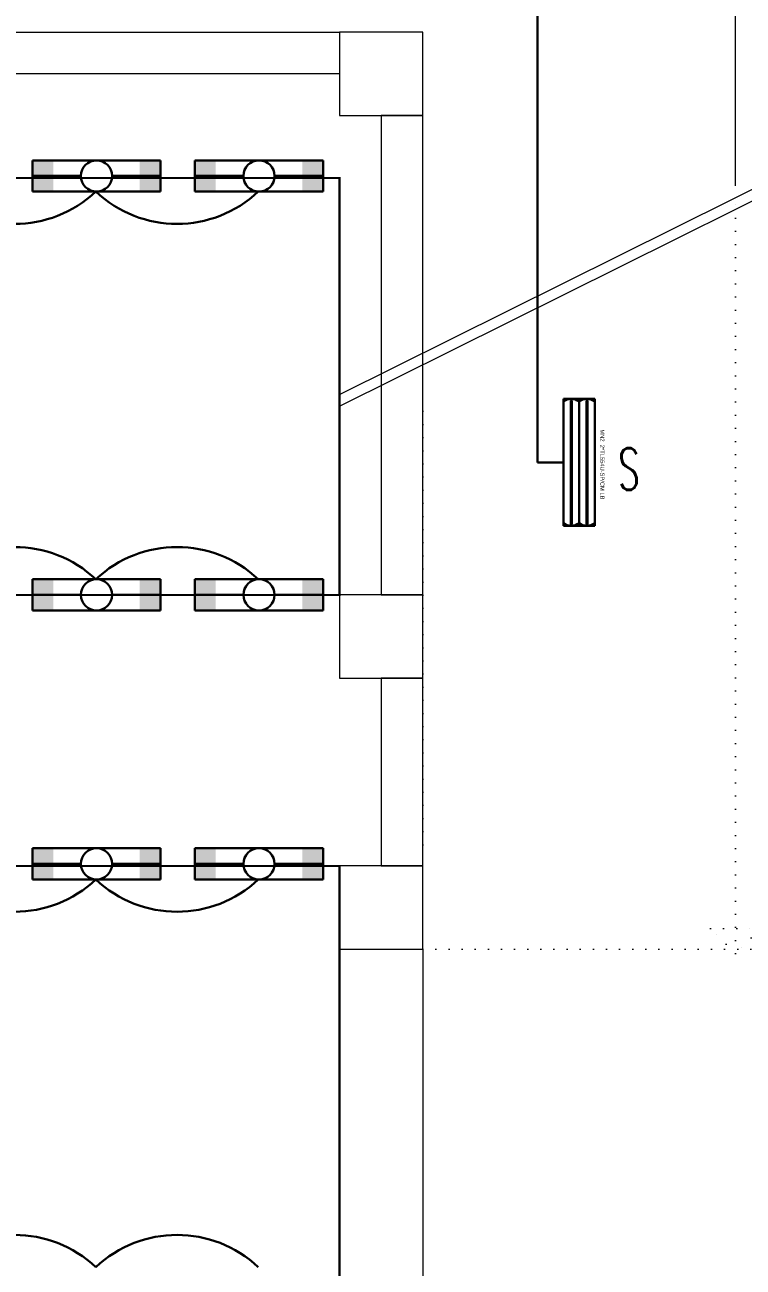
# Model space of a CAD drawing. Header units: metres. Extents: x -13316 to 152404, y -3899 to 30226.
# Drawn here: x 9158 to 9848, y 3215 to 4407 of the extents above; entities that cross this region are included whole.
import ezdxf
from ezdxf.enums import TextEntityAlignment as Align

# ---------------------------------------------------------------- set-up
doc = ezdxf.new("R2010")
doc.units = ezdxf.units.M
doc.header["$LTSCALE"] = 100
doc.header["$MEASUREMENT"] = 0
doc.linetypes.add('DOT2', pattern=[0.125, 0, -0.125])
doc.linetypes.add('HIDDEN', pattern=[0.375, 0.25, -0.125])
doc.layers.get('0').update_dxf_attribs({"color": 9, "lineweight": 9})
for name, color, linetype, lineweight in [('00', 9, 'Continuous', 9), ('01', 9, 'Continuous', 9), ('06D', 9, 'Continuous', 9), ('20', 9, 'DOT2', 9), ('E-2x36 W SIVAÜSTÜ FLUORESAN ARMATÜR (ETANŞ)', 7, 'Continuous', 30), ('E-2x54 W SIVAÜSTÜ FLUORESAN YÜKSEK TAVAN ARMATÜRÜ', 7, 'Continuous', 30), ('E-KABLO', 7, 'Continuous', 30), ('E-LINYE', 7, 'Continuous', 30)]:
    doc.layers.add(name, color=color, linetype=linetype, lineweight=lineweight)
doc.styles.add('Arial', font='arial.ttf', dxfattribs={"height": 2.5})
doc.styles.add('E-YAZI', font='txttw.shx')

# ---------------------------------------------------------------- blocks, each defined once
blk = doc.blocks.new('2x54 W SIVAÜSTÜ FLUORESAN YÜKSEK TAVAN ARMATÜRÜ')
at = {"layer": 'E-2x54 W SIVAÜSTÜ FLUORESAN YÜKSEK TAVAN ARMATÜRÜ', "color": 4}
for p, q in [((-60.8, 15), (-60.8, -15)), ((-60.8, 15), (60.8, 15)), ((60.8, 15), (60.8, 0)), ((-60, 0), (-15, 0)), ((15, 0), (60, 0)), ((60.8, 0), (60.8, -15)), ((-60.8, -15), (60.8, -15))]:
    blk.add_line(p, q, dxfattribs=at)
at = {"layer": 'E-2x54 W SIVAÜSTÜ FLUORESAN YÜKSEK TAVAN ARMATÜRÜ', "color": 7}
for p, q in [((-60.8, 0), (60.8, 0)), ((-59.3, 8), (59.3, 8)), ((-59.2, 7), (59.4, 7)), ((-59.3, -7), (59.3, -7)), ((-59.2, -8), (59.4, -8))]:
    blk.add_line(p, q, dxfattribs=at)
for centre in [(-59.2, 7.6), (-59.2, 7.3), (59.4, 7.6), (59.4, 7.3), (-59.2, -7.4), (-59.2, -7.7), (59.4, -7.4), (59.4, -7.7)]:
    blk.add_circle(centre, 0.11, dxfattribs=at)
for centre, radius, start, end in [((-48.7, 7.5), 12.1, 141.86, 218.14), ((48.7, 7.5), 12.1, 321.86, 38.14), ((-59.1, 7.5), 0.515, 106.8674, 266.7612), ((-59.3, 7.5), 0.519, 289.2244, 84.4042), ((59.5, 7.5), 0.515, 106.8674, 266.7612), ((59.3, 7.5), 0.519, 289.2244, 84.4042), ((-48.7, -7.5), 12.1, 141.86, 218.14), ((-59.1, -7.5), 0.515, 106.8674, 266.7612), ((-59.3, -7.5), 0.519, 289.2244, 84.4042), ((48.7, -7.5), 12.1, 321.86, 38.14), ((59.5, -7.5), 0.515, 106.8674, 266.7612), ((59.3, -7.5), 0.519, 289.2244, 84.4042)]:
    blk.add_arc(centre, radius, start, end, dxfattribs=at)
at = {"layer": 'E-2x54 W SIVAÜSTÜ FLUORESAN YÜKSEK TAVAN ARMATÜRÜ', "color": 7, "style": 'Arial'}
blk.add_text('MN2  2*TL554U-SP/CM LB', height=3.951, dxfattribs=at).set_placement((-31.6, 20.4))
blk = doc.blocks.new('100_2x36 W SIVAÜSTÜ FLUORESAN ARMATÜR (ETANŞ)')
at = {"layer": 'E-2x36 W SIVAÜSTÜ FLUORESAN ARMATÜR (ETANŞ)', "color": 4}
for p, q in [((-6.15, 1.5), (6.15, 1.5)), ((-6.15, 1.5), (-6.15, -1.5)), ((6.15, 1.5), (6.15, -1.5)), ((-1.5, 0), (-6.15, 0)), ((1.5, 0), (6.15, 0)), ((-6.15, -1.5), (6.15, -1.5))]:
    blk.add_line(p, q, dxfattribs=at)
blk.add_circle((0, 0), 1.5, dxfattribs=at)
for points in [[(-4.15, 1.5), (-4.15, -1.5), (-6.15, 1.5), (-6.15, -1.5)], [(4.15, 1.5), (4.15, -1.5), (6.15, 1.5), (6.15, -1.5)]]:
    blk.add_solid(points, dxfattribs=at)
blk = doc.blocks.new('p-kolon_80x80')
blk.add_lwpolyline([(-40, -40), (40, -40), (40, 40), (-40, 40)], close=True)
blk = doc.blocks.new('2.bod.sitatik')
at = {"layer": '01'}
for points in [[(9140, -4590), (8520, -4590), (8520, -4550), (9140, -4550)], [(9180, -5090), (9220, -5090), (9220, -4630), (9180, -4630)], [(9180, -5350), (9220, -5350), (9220, -5170), (9180, -5170)]]:
    blk.add_lwpolyline(points, close=True, dxfattribs=at)
for p in [(9180, -4590), (9180, -5130), (9180, -5390)]:
    blk.add_blockref('p-kolon_80x80', p, dxfattribs=at)
blk = doc.blocks.new('p-işyeri')
at = {"color": 0, "const_width": 2}
blk.add_lwpolyline([(200, 0), (200, 700), (-200, 700), (-200, 0)], close=True, dxfattribs=at)
blk = doc.blocks.new('2.bod.Mimari')
at = {"layer": '00'}
blk.add_lwpolyline([(9155, -6000), (9155, -6025), (9140, -6025), (9140, -6015), (9140, -5430), (9220, -5430), (9220, -5935), (9430, -5935), (9430, -6165), (9400, -6165), (9400, -6150), (9415, -6150), (9415, -5950), (9220, -5950), (9220, -6000), (9155, -6000)], close=True, dxfattribs=at)
at = {"layer": '06D'}
blk.add_lwpolyline([(9520.17, -4697.44), (9520.17, -4440, 0.4142136), (9270.17, -4190), (8440, -4190)], format="xyb", dxfattribs=at)
for points in [[(9140, -4897.66), (9840, -4550)], [(9140, -4908.83), (9844.45, -4558.96)]]:
    blk.add_lwpolyline(points, dxfattribs=at)
at = {"layer": '20'}
for points in [[(9520.17, -5434.1), (9520.17, -4708.85)], [(9220, -4913.86), (9220, -5346.14)], [(9220, -5430), (9840, -5430)]]:
    blk.add_lwpolyline(points, dxfattribs=at)
blk.add_lwpolyline([(9544.22, -5410.1), (9520.17, -5434.1), (9496.22, -5410.1)], close=True, dxfattribs=at)
at = {"layer": '06D', "color": 89, "linetype": 'HIDDEN', "true_color": 0x2e4d23, "rotation": 90}
for p in [(9140, -4890), (9140, -5550)]:
    blk.add_blockref('p-işyeri', p, dxfattribs=at)

msp = doc.modelspace()

# ---------------------------------------------------------------- linework, layer by layer
at = {"layer": 'E-KABLO', "color": 6}
for q in [(9650.09, 4534.38), (9675.09, 3987.18)]:
    msp.add_line((9650.09, 3987.18), q, dxfattribs=at)
for centre, start, end in [((9148.01, 4329.97), 226.79106, 313.20894), ((9304.04, 4329.97), 226.79106, 313.20894), ((9148.01, 3791.95), 46.79106, 133.20894), ((9304.04, 3791.95), 46.79106, 133.20894), ((9148.01, 3669.97), 226.79106, 313.20894), ((9304.04, 3669.97), 226.79106, 313.20894), ((9148.01, 3131.95), 46.79106, 133.20894), ((9304.04, 3131.95), 46.79106, 133.20894)]:
    msp.add_arc(centre, 113.95, start, end, dxfattribs=at)

# ---------------------------------------------------------------- block references
for name in ['2.bod.sitatik', '2.bod.Mimari']:
    msp.add_blockref(name, (320, 8950))
at = {"layer": 'E-2x36 W SIVAÜSTÜ FLUORESAN ARMATÜR (ETANŞ)', "xscale": 10, "yscale": 10, "zscale": 10}
for p in [(9226.73, 4261.92), (9382.71, 4261.92), (9226.73, 3860), (9382.71, 3860), (9226.73, 3601.92), (9382.71, 3601.92)]:
    msp.add_blockref('100_2x36 W SIVAÜSTÜ FLUORESAN ARMATÜR (ETANŞ)', p, dxfattribs=at)
at = {"layer": 'E-2x54 W SIVAÜSTÜ FLUORESAN YÜKSEK TAVAN ARMATÜRÜ', "color": 6, "rotation": 270}
msp.add_blockref('2x54 W SIVAÜSTÜ FLUORESAN YÜKSEK TAVAN ARMATÜRÜ', (9690.09, 3987.18), dxfattribs=at)

# ---------------------------------------------------------------- texts
at = {"layer": 'E-LINYE', "color": 3, "linetype": 'Continuous', "style": 'E-YAZI', "width": 0.6}
msp.add_text('S', height=40, dxfattribs=at).set_placement((9737.93, 3980.76), align=Align.MIDDLE_CENTER)

doc.saveas('drawing.dxf')
